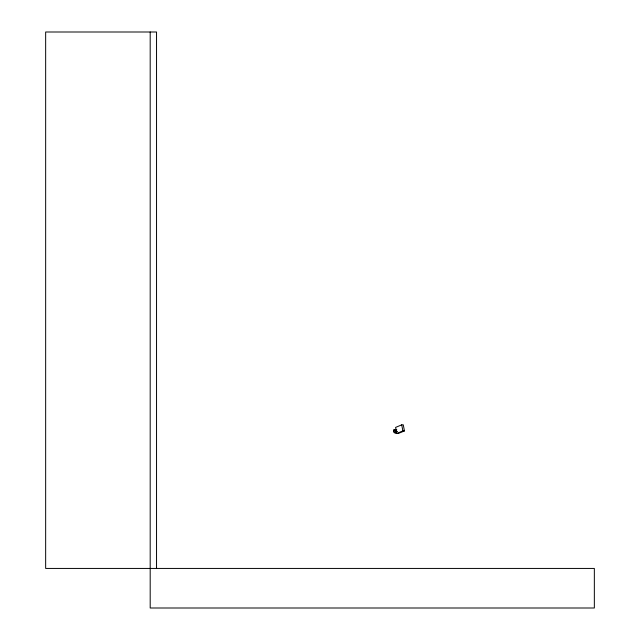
<?xml version="1.0" encoding="UTF-8"?>
<svg xmlns="http://www.w3.org/2000/svg" width="640" height="640" viewBox="0 0 640 640"><rect width="100%" height="100%" fill="white"/><g stroke="black" fill="none" stroke-linecap="round" stroke-linejoin="round"><path stroke-width="0.96" d="M397.136 431.624L395.256 433.064L394.192 432.544L393.552 431.296L393.72 430.04L394.584 429.52L396.768 429.432M394.192 432.544L396.544 431.16L396.272 429.728L393.72 430.04M395.256 433.064L397.152 431.456M401.728 424.848L395.608 427.4L396.752 433.48L398.312 433.48L404.432 430.92L403.288 424.848L401.728 424.848L402.872 430.92L396.752 433.48M393.552 431.296L396.176 430.44M402.872 430.92L404.432 430.92M156.544 568.432L156.544 32L45.656 32L45.656 568.432L594.344 568.432L594.344 608L150.192 608L150.192 32"/></g></svg>
